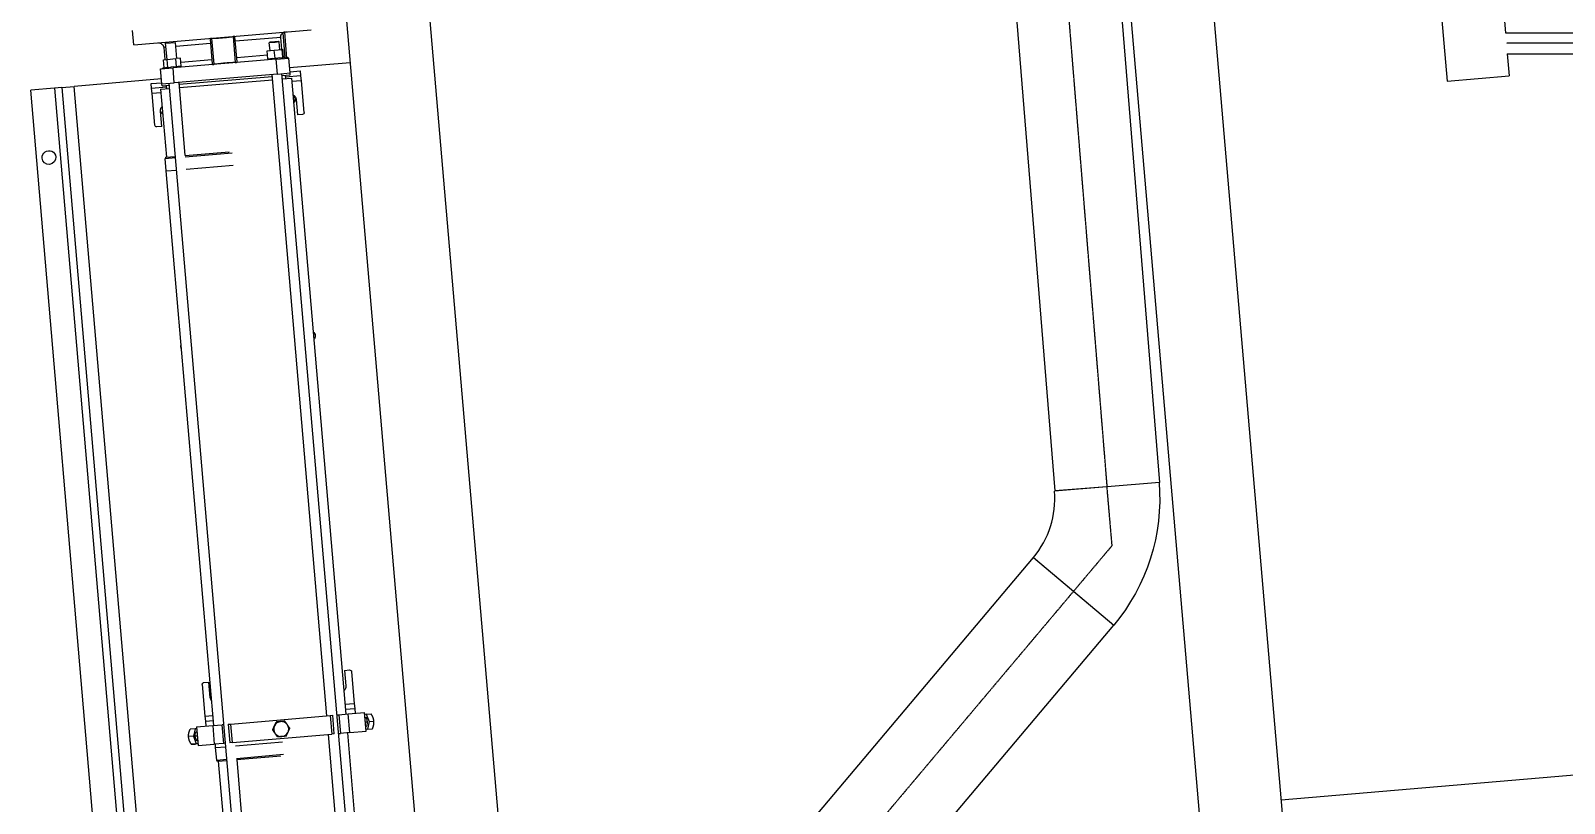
# Model space of a CAD drawing. Header units: millimetres. Extents: x 238021 to 250605, y -32596 to -9848.
# Drawn here: x 243246 to 245705, y -20288 to -19049 of the extents above; entities that cross this region are included whole.
import ezdxf

# ---------------------------------------------------------------- set-up
doc = ezdxf.new("R2010")
doc.units = ezdxf.units.MM
doc.header["$MEASUREMENT"] = 0
doc.linetypes.add('CENTER2', pattern=[1.125, 0.75, -0.125, 0.125, -0.125])
doc.layers.add('Plan-0', color=7, linetype='Continuous', true_color=0xe7f0ff)
doc.layers.add('Plan-PR-STEL-EQIP-PUMP_2_SEEPEX_BTVE70-24_100-18', color=7, linetype='Continuous', true_color=0x1111d0)
for name, color, linetype in [('Plan-150-SL-B4-241', 14, 'Continuous'), ('Plan-CENTER', 1, 'CENTER2'), ('Plan-MONO BEAM', 6, 'Continuous'), ('Plan-RE', 5, 'Continuous'), ('Plan-S-BEAM', 12, 'Continuous')]:
    doc.layers.add(name, color=color, linetype=linetype)

# ---------------------------------------------------------------- blocks, each defined once
blk = doc.blocks.new('*U241')
at = {"layer": 'Plan-S-BEAM', "color": 0, "linetype": 'ByBlock', "lineweight": -2}
for p, q in [((244962.9, -16920.7), (245306.2, -20926.6)), ((244830.4, -16932.1), (245173.7, -20938))]:
    blk.add_line(p, q, dxfattribs=at)
blk = doc.blocks.new('*U242')
at = {"layer": 'Plan-S-BEAM', "color": 0, "linetype": 'ByBlock', "lineweight": -2}
for p, q in [((243581.4, -17039), (243924.6, -21045)), ((243713.9, -17027.7), (244057.1, -21033.7))]:
    blk.add_line(p, q, dxfattribs=at)
blk = doc.blocks.new('*U330')
at = {"layer": 'Plan-150-SL-B4-241', "color": 0, "linetype": 'ByBlock', "lineweight": -2}
for p, q in [((244859.7, -18397.7), (244943.6, -18390.9)), ((244943.6, -18390.9), (245056.1, -19773.6)), ((244775.9, -18404.9), (244888.4, -19787.2)), ((245056.1, -19773.6), (244972.2, -19780.4)), ((244971.4, -19780.5), (244888.4, -19787.2)), ((244971.8, -19780.5), (244972.2, -19780.4))]:
    blk.add_line(p, q, dxfattribs=at)
at = {"layer": 'Plan-CENTER'}
blk.add_line((244972.2, -19780.4), (244859.7, -18397.7), dxfattribs=at)
blk = doc.blocks.new('*U332')
at = {"layer": 'Plan-0', "color": 0, "linetype": 'ByBlock', "lineweight": -2}
for p, q in [((245357.9, -18441.1), (245656.8, -18415.5)), ((245656.8, -18415.5), (245682.4, -18714.4)), ((245357.9, -18441.1), (245383.5, -18740)), ((245383.5, -18740), (245682.4, -18714.4)), ((245483.1, -18731.4), (245517.2, -19130)), ((245582.7, -18722.9), (245611, -19052.4)), ((245613.8, -19085.8), (245616.9, -19121.4)), ((245517.2, -19130), (245616.9, -19121.4))]:
    blk.add_line(p, q, dxfattribs=at)
blk = doc.blocks.new('*U336')
at = {"layer": 'Plan-PR-STEL-EQIP-PUMP_2_SEEPEX_BTVE70-24_100-18', "color": 0, "linetype": 'ByBlock', "lineweight": -2}
for p, q in [((243411, -19071.8), (243409.1, -19048.8)), ((243411, -19071.8), (243695.4, -19047.4)), ((243539.8, -19102.8), (243536.3, -19061.2)), ((243570.2, -19058.3), (243573.8, -19099.9)), ((243576.7, -19098.8), (243573.3, -19058.9)), ((243646.6, -19059.6), (243573.9, -19065.9)), ((243648.3, -19079.2), (243646.6, -19059.6)), ((243650.1, -19052.4), (243653.5, -19092.2)), ((243656.6, -19092.8), (243653, -19051.2)), ((243462.7, -19075.4), (243459.1, -19075.7)), ((243459.1, -19075.7), (243460.8, -19095.2)), ((243462.1, -19069.1), (243462.2, -19069.1)), ((243464.4, -19094.9), (243462.1, -19069.1)), ((243462.2, -19069.1), (243478.1, -19067.7)), ((243480.3, -19093.5), (243478.1, -19067.7)), ((243533.9, -19069.3), (243478.7, -19074)), ((243533.4, -19062.4), (243536.8, -19102.2)), ((243625, -19081.1), (243636.4, -19080.2)), ((243626.1, -19094.1), (243625, -19081.1)), ((243629.8, -19066.8), (243628.4, -19068.4)), ((243637.6, -19067.6), (243628.4, -19068.4)), ((243629.5, -19080.8), (243628.4, -19068.4)), ((243629.8, -19066.8), (243637.2, -19066.1)), ((243636.4, -19080.2), (243648.9, -19079.1)), ((243637.5, -19093.1), (243636.4, -19080.2)), ((243637.2, -19066.1), (243642.8, -19065.7)), ((243644.4, -19067), (243637.6, -19067.6)), ((243642.8, -19065.7), (243644.4, -19067)), ((243645.4, -19079.4), (243644.4, -19067)), ((243648.9, -19079.1), (243649.9, -19079)), ((243650, -19092.1), (243648.9, -19079.1)), ((243651, -19092), (243649.9, -19079)), ((243454, -19110.3), (243474, -19108.6)), ((243456.1, -19134.3), (243454, -19110.3)), ((243458.5, -19095.4), (243464.6, -19094.9)), ((243459.7, -19108.4), (243458.5, -19095.4)), ((243459.7, -19108.4), (243461.8, -19108.2)), ((243461.4, -19109.7), (243461.3, -19108.2)), ((243463.5, -19108), (243461.8, -19108.2)), ((243463.5, -19108), (243465.7, -19107.9)), ((243464.6, -19094.9), (243478.4, -19093.7)), ((243465.7, -19107.9), (243464.6, -19094.9)), ((243465.7, -19107.9), (243470.7, -19107.4)), ((243469.8, -19109), (243469.6, -19107.5)), ((243470.7, -19108.9), (243470.6, -19107.4)), ((243474.5, -19107.1), (243470.7, -19107.4)), ((243556.8, -19101.5), (243474, -19108.6)), ((243476, -19132.6), (243474, -19108.6)), ((243474.5, -19107.1), (243479.5, -19106.7)), ((243486.1, -19093), (243478.4, -19093.7)), ((243479.5, -19106.7), (243478.4, -19093.7)), ((243482.3, -19106.4), (243479.5, -19106.7)), ((243484.4, -19106.2), (243482.3, -19106.4)), ((243487.2, -19106), (243484.4, -19106.2)), ((243485.1, -19106.2), (243485.2, -19107.6)), ((243485.7, -19107.6), (243485.6, -19106.2)), ((243487.2, -19106), (243486.1, -19093)), ((243486.7, -19099.5), (243536.2, -19095.2)), ((243639.6, -19094.4), (243556.8, -19101.5)), ((243576.1, -19091.8), (243625.6, -19087.6)), ((243626.1, -19094.1), (243630.3, -19093.8)), ((243626.6, -19095.5), (243626.4, -19094.1)), ((243633.4, -19093.5), (243630.3, -19093.8)), ((243633.4, -19093.5), (243637.5, -19093.1)), ((243635.2, -19093.3), (243635.4, -19094.8)), ((243637.5, -19093.1), (243642.1, -19092.8)), ((243639.6, -19094.4), (243659.6, -19092.7)), ((243641.7, -19118.4), (243639.6, -19094.4)), ((243645.5, -19092.5), (243642.1, -19092.8)), ((243645.5, -19092.5), (243650, -19092.1)), ((243650, -19092.1), (243650.4, -19092)), ((243650.2, -19093.5), (243650.1, -19092.1)), ((243650.7, -19092), (243650.4, -19092)), ((243650.5, -19093.5), (243650.4, -19092)), ((243650.7, -19092), (243651, -19092)), ((243650.8, -19093.5), (243650.7, -19092)), ((243661.6, -19116.7), (243659.6, -19092.7)), ((243758, -19100.3), (243661, -19108.6)), ((243455.4, -19126.2), (243315.5, -19138.2)), ((243438.9, -19133.7), (243455.9, -19132.3)), ((243439.6, -19141.7), (243438.9, -19133.7)), ((243456.1, -19134.3), (243476, -19132.6)), ((243456.3, -19137.3), (243456.1, -19134.3)), ((243578.3, -20425.9), (243467.6, -19133.3)), ((243558.9, -19125.5), (243476, -19132.6)), ((243493.6, -19249.2), (243483.6, -19131.9)), ((243483.9, -19134.9), (243633, -19122.1)), ((243484.3, -19140.2), (243633.5, -19127.5)), ((243641.7, -19118.4), (243558.9, -19125.5)), ((243720.8, -20147.9), (243632.8, -19119.1)), ((243641.7, -19118.4), (243661.6, -19116.7)), ((243759.4, -20410.4), (243648.7, -19117.8)), ((243649, -19120.8), (243661.9, -19119.7)), ((243649.4, -19126.1), (243663.7, -19124.9)), ((243653.7, -19120.4), (243654.2, -19125.7)), ((243679.1, -19121.2), (243654, -19123.3)), ((243661.5, -19114.7), (243678.4, -19113.2)), ((243661.9, -19119.7), (243661.6, -19116.7)), ((243663.7, -19124.9), (243751, -20145.3)), ((243679.8, -19129.2), (243664.2, -19130.5)), ((243679.1, -19121.2), (243678.4, -19113.2)), ((243679.8, -19129.2), (243679.1, -19121.2)), ((243684.2, -19180.1), (243679.8, -19129.2)), ((243283.6, -19141), (243245.7, -19144.2)), ((243357, -20444.8), (243245.7, -19144.2)), ((243295.5, -19139.9), (243283.6, -19141)), ((243283.6, -19141), (243394.9, -20441.6)), ((243295.5, -19139.9), (243315.5, -19138.2)), ((243295.5, -19139.9), (243406.9, -20440.6)), ((243426.9, -20438.8), (243315.5, -19138.2)), ((243463.4, -19139.7), (243439.6, -19141.7)), ((243440.3, -19149.7), (243439.6, -19141.7)), ((243454.6, -19148.5), (243440.3, -19149.7)), ((243444.7, -19200.6), (243440.3, -19149.7)), ((243454.1, -19142.8), (243468.4, -19141.6)), ((243454.1, -19142.8), (243463.4, -19251.8)), ((243456.3, -19137.3), (243467.9, -19136.3)), ((243463.1, -19136.7), (243463.6, -19142)), ((243671.3, -19159.1), (243673.4, -19184)), ((243455.9, -19202.6), (243453.8, -19177.7)), ((243681.4, -19183.3), (243673.4, -19184)), ((243455.9, -19202.6), (243447.9, -19203.3)), ((243461.4, -19253.9), (243477.9, -19252.5)), ((243463.1, -19273.9), (243461.4, -19253.9)), ((243462.1, -19251.9), (243461.7, -19253.9)), ((243462.1, -19251.9), (243477.7, -19250.5)), ((243493.2, -19251.2), (243568.6, -19244.8)), ((243493.3, -19249.2), (243564.2, -19243.1)), ((243463.1, -19273.9), (243479.6, -19272.5)), ((243539.3, -20163.4), (243463.1, -19273.9)), ((243494.9, -19271.2), (243570.3, -19264.7)), ((243523.5, -20094.4), (243531.5, -20093.7)), ((243533.6, -20118.7), (243531.5, -20093.7)), ((243749.1, -20075.1), (243757, -20074.4)), ((243749.1, -20075.1), (243751.2, -20100.1)), ((243760.3, -20077.2), (243764.6, -20128.1)), ((243520.8, -20097.7), (243525.1, -20148.6)), ((243749.7, -20129.3), (243764.6, -20128.1)), ((243750.4, -20137.3), (243765.3, -20136)), ((243754.9, -20145), (243781, -20142.7)), ((243764.6, -20128.1), (243765.3, -20136)), ((243765.3, -20136), (243766, -20144)), ((243783.5, -20172.7), (243781, -20142.7)), ((243509.4, -20168.7), (243501.7, -20169.4)), ((243509.4, -20168.7), (243506.6, -20180.7)), ((243511.8, -20168.7), (243509.4, -20168.7)), ((243511.5, -20165.8), (243537.6, -20163.6)), ((243511.5, -20165.8), (243514.1, -20195.8)), ((243525.1, -20148.6), (243537.9, -20147.5)), ((243525.1, -20148.6), (243525.8, -20156.5)), ((243525.8, -20156.5), (243538.6, -20155.5)), ((243525.8, -20156.5), (243526.5, -20164.5)), ((243537.6, -20163.6), (243552.7, -20162.3)), ((243537.6, -20163.6), (243540.2, -20193.5)), ((243555.7, -20162), (243552.7, -20162.3)), ((243555.3, -20192.2), (243552.7, -20162.3)), ((243562.5, -20161.5), (243566.6, -20161.1)), ((243562.5, -20161.5), (243565.1, -20191.4)), ((243566.6, -20161.1), (243725.9, -20147.5)), ((243569.2, -20191), (243566.6, -20161.1)), ((243659.5, -20168.2), (243661.4, -20168.1)), ((243725.9, -20147.5), (243730, -20147.1)), ((243725.9, -20147.5), (243728.5, -20177.4)), ((243732.6, -20177), (243730, -20147.1)), ((243736.8, -20146.5), (243739.8, -20146.3)), ((243739.8, -20146.3), (243754.9, -20145)), ((243739.8, -20146.3), (243742.4, -20176.2)), ((243757.5, -20174.9), (243754.9, -20145)), ((243783.9, -20145.5), (243781.2, -20145.7)), ((243782.3, -20157.7), (243785.5, -20157.4)), ((243783.9, -20145.5), (243791.6, -20144.8)), ((243783.9, -20145.5), (243788.4, -20157.2)), ((243788.4, -20157.2), (243786, -20169.5)), ((243786, -20169.5), (243793.7, -20168.8)), ((243788.4, -20157.2), (243796.1, -20156.5)), ((243506.6, -20180.7), (243498.9, -20181.3)), ((243510.9, -20192.7), (243503.1, -20193.3)), ((243506.6, -20180.7), (243510.9, -20192.7)), ((243512.8, -20180.4), (243509.6, -20180.7)), ((243513.9, -20193.1), (243510.1, -20193.4)), ((243513.8, -20192.7), (243510.9, -20192.7)), ((243514.1, -20195.8), (243540.2, -20193.5)), ((243555.3, -20192.2), (243540.2, -20193.5)), ((243542.3, -20198.9), (243541.9, -20193.4)), ((243558.3, -20192), (243555.3, -20192.2)), ((243569.2, -20191), (243565.1, -20191.4)), ((243569.2, -20191), (243728.5, -20177.4)), ((243574.1, -20196.2), (243649.5, -20189.8)), ((243743.4, -20411.7), (243723.4, -20177.8)), ((243732.6, -20177), (243728.5, -20177.4)), ((243739.4, -20176.5), (243742.4, -20176.2)), ((243757.5, -20174.9), (243742.4, -20176.2)), ((243753.6, -20175.2), (243773.6, -20409.2)), ((243757.5, -20174.9), (243783.5, -20172.7)), ((243786, -20169.5), (243783.3, -20169.7)), ((243542.3, -20198.9), (243558.8, -20197.5)), ((243544, -20218.9), (243542.3, -20198.9)), ((243544, -20218.9), (243560.5, -20217.5)), ((243575.8, -20216.2), (243651.2, -20209.7)), ((243576.3, -20218.2), (243647.1, -20212.1)), ((243594.3, -20424.5), (243576.6, -20218.1)), ((243545.1, -20220.8), (243544.3, -20218.9)), ((243545.1, -20220.8), (243560.6, -20219.5)), ((243546.4, -20220.7), (243564.1, -20427.1))]:
    blk.add_line(p, q, dxfattribs=at)
for centre, radius, start, end in [((243656.7, -19058.8), 8.01, 94.8936, 116.918), ((243453.3, -19102.3), 8.01, 274.8936, 321.0226), ((243647.5, -20169.2), 12, 154.8936, 214.8936), ((243647.5, -20169.2), 12, 94.8936, 154.8936), ((243647.5, -20169.2), 12, 34.8936, 94.8936), ((243647.5, -20169.2), 12, 4.8936, 34.8936), ((243647.5, -20169.2), 12, 334.8936, 4.8936), ((243647.5, -20169.2), 12, 214.8936, 274.8936), ((243647.5, -20169.2), 12, 274.8936, 334.8936)]:
    blk.add_arc(centre, radius, start, end, dxfattribs=at)
at = {"layer": 'Plan-PR-STEL-EQIP-PUMP_2_SEEPEX_BTVE70-24_100-18', "color": 0, "linetype": 'ByBlock', "lineweight": -2, "extrusion": (0, -1.57528e-30, -1)}
for centre, start, end in [((-243451.1, -19076.4), 85.1064, 175.1064), ((-243661.6, -19158.9), 123.7885, 226.4242), ((-243694.1, -19538.6), 123.7885, 226.4242)]:
    blk.add_arc(centre, 8.01, start, end, dxfattribs=at)
at = {"layer": 'Plan-PR-STEL-EQIP-PUMP_2_SEEPEX_BTVE70-24_100-18', "color": 0, "linetype": 'ByBlock', "lineweight": -2, "extrusion": (0, 0, -1)}
for centre, radius, start, end in [((-243658.9, -19084.7), 8.01, 265.1064, 287.1307), ((-243462, -19175.9), 8.01, 303.7885, 13.1149), ((-243681.2, -19180.3), 3, 175.1064, 265.1064), ((-243447.7, -19200.3), 3, 265.1064, 355.1064), ((-243275, -19252.3), 11, 355.1064, 175.1064), ((-243275, -19252.3), 11, 175.1064, 355.1064), ((-243523.8, -20097.4), 3, 355.1064, 85.1064), ((-243757.3, -20077.4), 3, 85.1064, 175.1064), ((-243542.6, -20117.9), 9.01, 318.1834, 355.1064)]:
    blk.add_arc(centre, radius, start, end, dxfattribs=at)
at = {"layer": 'Plan-PR-STEL-EQIP-PUMP_2_SEEPEX_BTVE70-24_100-18', "color": 0, "linetype": 'ByBlock', "lineweight": -2, "extrusion": (0, 1.40025e-30, -1)}
blk.add_arc((-243662.3, -19159.8), 9.01, 113.774, 175.1064, dxfattribs=at)
at = {"layer": 'Plan-PR-STEL-EQIP-PUMP_2_SEEPEX_BTVE70-24_100-18', "color": 0, "linetype": 'ByBlock', "lineweight": -2, "extrusion": (-1.40025e-30, -1.65135e-58, -1)}
for centre, start, end in [((-243462.7, -19176.9), 355.1064, 45.9541), ((-243742.2, -20100.8), 175.1064, 231.3574)]:
    blk.add_arc(centre, 9.01, start, end, dxfattribs=at)
at = {"layer": 'Plan-PR-STEL-EQIP-PUMP_2_SEEPEX_BTVE70-24_100-18', "color": 0, "linetype": 'ByBlock', "lineweight": -2, "extrusion": (0, 1.57528e-30, -1)}
blk.add_arc((-243494.5, -19555.6), 8.01, 329.1824, 21.0303, dxfattribs=at)
at = {"layer": 'Plan-PR-STEL-EQIP-PUMP_2_SEEPEX_BTVE70-24_100-18', "color": 0, "linetype": 'ByBlock', "lineweight": -2, "extrusion": (0, 0, -1)}
for start_param, end_param in [(0.192706, 1.570796), (1.570796, 2.948887)]:
    blk.add_ellipse((243781.5, -20157.8), major_axis=(-0.68, 7.98), ratio=0.5, start_param=start_param, end_param=end_param, dxfattribs=at)
at = {"layer": 'Plan-PR-STEL-EQIP-PUMP_2_SEEPEX_BTVE70-24_100-18', "color": 0, "linetype": 'ByBlock', "lineweight": -2, "extrusion": (2.20893e-16, 1.89125e-17, -1)}
blk.add_ellipse((243513.6, -20180.7), major_axis=(0.68, -7.98), ratio=0.5, start_param=1.61796, end_param=2.948887, dxfattribs=at)
at = {"layer": 'Plan-PR-STEL-EQIP-PUMP_2_SEEPEX_BTVE70-24_100-18', "color": 0, "linetype": 'ByBlock', "lineweight": -2, "extrusion": (-2.20893e-16, -1.89125e-17, -1)}
blk.add_ellipse((243513.6, -20180.7), major_axis=(0.68, -7.98), ratio=0.5, start_param=0.192706, end_param=1.61796, dxfattribs=at)
at = {"layer": 'Plan-PR-STEL-EQIP-PUMP_2_SEEPEX_BTVE70-24_100-18', "color": 0, "linetype": 'ByBlock', "lineweight": -2}
for points, knots in [([(243536.3, -19061.2), (243536.2, -19061.2), (243536.1, -19061.2), (243536, -19061.2), (243535.9, -19061.2), (243535.8, -19061.2), (243535.8, -19061.2), (243535.8, -19061.2), (243535.8, -19061.2), (243535.8, -19061.2), (243535.7, -19061.2), (243535.7, -19061.2), (243535.6, -19061.3), (243535.6, -19061.3), (243535.4, -19061.3), (243535.3, -19061.3), (243535, -19061.3), (243534.9, -19061.3), (243534.5, -19061.4), (243534.3, -19061.5), (243533.9, -19061.6), (243533.7, -19061.7), (243533.5, -19061.9), (243533.4, -19062), (243533.4, -19062.2), (243533.3, -19062.3), (243533.4, -19062.4)], [2.3526096, 2.3526096, 2.3526096, 2.3526096, 2.3774592, 2.3774592, 2.3927879, 2.3927879, 2.4020512, 2.4020512, 2.4041471, 2.4041471, 2.4041471, 2.4142906, 2.4142906, 2.4288942, 2.4288942, 2.4655857, 2.4655857, 2.5168891, 2.5168891, 2.6046229, 2.6046229, 2.7034206, 2.7034206, 2.8125368, 2.8125368, 2.8525067, 2.8525067, 2.8525067, 2.8525067]), ([(243536.3, -19061.2), (243538.9, -19061.1), (243541.8, -19060.9), (243547.6, -19060.6), (243550.6, -19060.4), (243556, -19060), (243558.9, -19059.6), (243564.7, -19059), (243567.6, -19058.6), (243570.2, -19058.3)], [-11.220766, -11.220766, -11.220766, -11.220766, -10.435167, -10.435167, -9.627585, -9.627585, -8.820003, -8.820003, -8.034403, -8.034403, -8.034403, -8.034403]), ([(243573.3, -19058.9), (243573.3, -19058.9), (243573.3, -19058.8), (243573.2, -19058.6), (243573.1, -19058.5), (243572.7, -19058.3), (243572.5, -19058.3), (243572, -19058.2), (243571.7, -19058.2), (243571.2, -19058.2), (243571.1, -19058.2), (243570.9, -19058.2), (243570.9, -19058.2), (243570.8, -19058.2), (243570.8, -19058.2), (243570.7, -19058.2), (243570.7, -19058.2), (243570.7, -19058.2), (243570.7, -19058.3), (243570.6, -19058.3), (243570.6, -19058.3), (243570.5, -19058.3), (243570.4, -19058.3), (243570.3, -19058.3), (243570.2, -19058.3)], [1.9802594, 1.9802594, 1.9802594, 1.9802594, 2.014972, 2.014972, 2.1292482, 2.1292482, 2.2340516, 2.2340516, 2.3387105, 2.3387105, 2.3774592, 2.3774592, 2.3927879, 2.3927879, 2.4020512, 2.4020512, 2.4041471, 2.4041471, 2.4041471, 2.4142906, 2.4142906, 2.4288942, 2.4288942, 2.4567899, 2.4567899, 2.4567899, 2.4567899]), ([(243646.6, -19059.6), (243646.5, -19059.2), (243646.5, -19058.6), (243646.7, -19057.6), (243646.8, -19057), (243647.1, -19056.1), (243647.3, -19055.6), (243647.8, -19054.6), (243648.1, -19054.2), (243648.8, -19053.4), (243649.2, -19053.1), (243649.8, -19052.6), (243649.9, -19052.5), (243650.1, -19052.4)], [-2.3926953, -2.3926953, -2.3926953, -2.3926953, -2.2456188, -2.2456188, -2.0985423, -2.0985423, -1.9497541, -1.9497541, -1.8009658, -1.8009658, -1.6502716, -1.6502716, -1.5946198, -1.5946198, -1.5946198, -1.5946198]), ([(243653, -19051.2), (243653, -19051.2), (243653, -19051.2), (243653, -19051.2), (243653, -19051.2), (243653, -19051.2), (243653, -19051.2), (243653, -19051.2), (243653, -19051.2), (243653, -19051.2), (243653, -19051.2), (243653, -19051.2), (243653, -19051.2), (243652.9, -19051.2), (243652.9, -19051.2), (243652.9, -19051.2), (243652.8, -19051.2), (243652.7, -19051.3), (243652.5, -19051.3), (243652.3, -19051.4), (243651.8, -19051.5), (243651.6, -19051.6), (243651, -19051.8), (243650.7, -19052), (243650.3, -19052.2), (243650.2, -19052.3), (243650.1, -19052.4)], [2.3526096, 2.3526096, 2.3526096, 2.3526096, 2.3774592, 2.3774592, 2.3927879, 2.3927879, 2.4020512, 2.4020512, 2.4041471, 2.4041471, 2.4041471, 2.4142906, 2.4142906, 2.4288942, 2.4288942, 2.4655857, 2.4655857, 2.5168891, 2.5168891, 2.6046229, 2.6046229, 2.7034206, 2.7034206, 2.8125368, 2.8125368, 2.8525067, 2.8525067, 2.8525067, 2.8525067]), ([(243536.8, -19102.2), (243536.8, -19102.2), (243536.8, -19102.3), (243536.8, -19102.5), (243537, -19102.6), (243537.3, -19102.8), (243537.5, -19102.9), (243538.1, -19102.9), (243538.4, -19102.9), (243538.8, -19102.9), (243538.9, -19102.9), (243539.1, -19102.9), (243539.2, -19102.9), (243539.2, -19102.9), (243539.3, -19102.9), (243539.3, -19102.9), (243539.3, -19102.9), (243539.3, -19102.9), (243539.4, -19102.9), (243539.4, -19102.9), (243539.5, -19102.9), (243539.5, -19102.8), (243539.7, -19102.8), (243539.7, -19102.8), (243539.8, -19102.8)], [1.9802594, 1.9802594, 1.9802594, 1.9802594, 2.014972, 2.014972, 2.1292481, 2.1292481, 2.2340516, 2.2340516, 2.3387105, 2.3387105, 2.3774592, 2.3774592, 2.3927879, 2.3927879, 2.4020512, 2.4020512, 2.4041471, 2.4041471, 2.4041471, 2.4142906, 2.4142906, 2.4288942, 2.4288942, 2.4567899, 2.4567899, 2.4567899, 2.4567899]), ([(243573.8, -19099.9), (243571.1, -19100), (243568.2, -19100.2), (243562.4, -19100.5), (243559.4, -19100.7), (243554.1, -19101.2), (243551.1, -19101.5), (243545.3, -19102.1), (243542.5, -19102.5), (243539.8, -19102.8)], [-11.220766, -11.220766, -11.220766, -11.220766, -10.435167, -10.435167, -9.627585, -9.627585, -8.820003, -8.820003, -8.034403, -8.034403, -8.034403, -8.034403]), ([(243573.8, -19099.9), (243573.8, -19099.9), (243573.9, -19099.9), (243574.1, -19099.9), (243574.1, -19099.9), (243574.2, -19099.9), (243574.2, -19099.9), (243574.3, -19099.9), (243574.3, -19099.9), (243574.3, -19099.9), (243574.3, -19099.9), (243574.3, -19099.9), (243574.4, -19099.9), (243574.5, -19099.9), (243574.6, -19099.8), (243574.7, -19099.8), (243575, -19099.8), (243575.2, -19099.8), (243575.5, -19099.7), (243575.8, -19099.6), (243576.2, -19099.5), (243576.3, -19099.4), (243576.6, -19099.2), (243576.7, -19099.1), (243576.7, -19098.9), (243576.7, -19098.8), (243576.7, -19098.8)], [2.3526096, 2.3526096, 2.3526096, 2.3526096, 2.3774592, 2.3774592, 2.3927879, 2.3927879, 2.4020512, 2.4020512, 2.4041471, 2.4041471, 2.4041471, 2.4142906, 2.4142906, 2.4288942, 2.4288942, 2.4655857, 2.4655857, 2.5168891, 2.5168891, 2.6046229, 2.6046229, 2.7034206, 2.7034206, 2.8125368, 2.8125368, 2.8525067, 2.8525067, 2.8525067, 2.8525067]), ([(243653.5, -19092.2), (243653.3, -19092.1), (243653.2, -19092), (243652.5, -19091.6), (243652, -19091.3), (243651.4, -19090.8), (243651.1, -19090.5), (243650.9, -19090.3)], [-3.1907707, -3.1907707, -3.1907707, -3.1907707, -3.1351189, -3.1351189, -2.9844247, -2.9844247, -2.8813391, -2.8813391, -2.8813391, -2.8813391]), ([(243653.5, -19092.2), (243653.6, -19092.2), (243653.7, -19092.3), (243654.2, -19092.5), (243654.6, -19092.6), (243655.2, -19092.7), (243655.5, -19092.8), (243656, -19092.8), (243656.2, -19092.8), (243656.4, -19092.8), (243656.5, -19092.8), (243656.5, -19092.8), (243656.5, -19092.8), (243656.5, -19092.8), (243656.5, -19092.8), (243656.5, -19092.8), (243656.5, -19092.8), (243656.5, -19092.8), (243656.5, -19092.8), (243656.6, -19092.8), (243656.6, -19092.8), (243656.6, -19092.8), (243656.6, -19092.8), (243656.6, -19092.8), (243656.6, -19092.8)], [1.9802594, 1.9802594, 1.9802594, 1.9802594, 2.014972, 2.014972, 2.1292481, 2.1292481, 2.2340516, 2.2340516, 2.3387105, 2.3387105, 2.3774592, 2.3774592, 2.3927879, 2.3927879, 2.4020512, 2.4020512, 2.4041471, 2.4041471, 2.4041471, 2.4142906, 2.4142906, 2.4288942, 2.4288942, 2.4567899, 2.4567899, 2.4567899, 2.4567899])]:
    blk.add_open_spline(points, degree=3, knots=knots, dxfattribs=at)
for points, weights in [([(243633.7, -20170.4), (243635.3, -20167.1), (243636.7, -20164.1)], [1.66506350946, 1.79385662014, 1.79385662014]), ([(243636.7, -20164.1), (243638, -20161.2), (243639.6, -20157.9)], [1.79385662014, 1.79385662014, 1.66506350946]), ([(243646.5, -20157.3), (243643.3, -20157.5), (243639.6, -20157.9)], [1.79385662014, 1.79385662014, 1.66506350946]), ([(243653.4, -20156.7), (243649.7, -20157), (243646.5, -20157.3)], [1.66506350946, 1.79385662014, 1.79385662014]), ([(243657.4, -20162.4), (243655.6, -20159.7), (243653.4, -20156.7)], [1.79385662014, 1.79385662014, 1.66506350946]), ([(243661.4, -20168.1), (243659.2, -20165), (243657.4, -20162.4)], [1.66506350946, 1.79385662014, 1.79385662014]), ([(243658.4, -20174.3), (243659.8, -20171.4), (243661.4, -20168.1)], [1.79385662014, 1.79385662014, 1.66506350946]), ([(243794.8, -20150.6), (243793.8, -20147.9), (243791.6, -20144.8)], [1.79385662014, 1.79385662014, 1.66506350946]), ([(243793.7, -20168.8), (243795.3, -20165.4), (243795.8, -20162.6)], [1.66506350946, 1.79385662014, 1.79385662014]), ([(243796.1, -20156.5), (243795.8, -20153.3), (243794.8, -20150.6)], [1.66506350946, 1.79385662014, 1.79385662014]), ([(243795.8, -20162.6), (243796.4, -20159.7), (243796.1, -20156.5)], [1.79385662014, 1.79385662014, 1.66506350946]), ([(243498.9, -20181.3), (243498.7, -20178.2), (243499.4, -20175.4)], [1.66506350946, 1.79385662014, 1.79385662014]), ([(243500.1, -20187.4), (243499.1, -20184.6), (243498.9, -20181.3)], [1.79385662014, 1.79385662014, 1.66506350946]), ([(243499.4, -20175.4), (243500, -20172.6), (243501.7, -20169.4)], [1.79385662014, 1.79385662014, 1.66506350946]), ([(243503.1, -20193.3), (243501.1, -20190.2), (243500.1, -20187.4)], [1.66506350946, 1.79385662014, 1.79385662014]), ([(243503.1, -20193.3), (243504.1, -20193.4), (243505.7, -20193.4)], [1.66506350946, 1.79385662014, 1.79385662014]), ([(243505.7, -20193.4), (243507.3, -20193.5), (243510.1, -20193.4)], [1.79385662014, 1.79385662014, 1.66506350946]), ([(243637.7, -20176.1), (243635.8, -20173.5), (243633.7, -20170.4)], [1.79385662014, 1.79385662014, 1.66506350946]), ([(243641.7, -20181.8), (243639.5, -20178.8), (243637.7, -20176.1)], [1.66506350946, 1.79385662014, 1.79385662014]), ([(243648.6, -20181.2), (243645.4, -20181.5), (243641.7, -20181.8)], [1.79385662014, 1.79385662014, 1.66506350946]), ([(243655.5, -20180.6), (243651.8, -20180.9), (243648.6, -20181.2)], [1.66506350946, 1.79385662014, 1.79385662014]), ([(243655.5, -20180.6), (243657.1, -20177.3), (243658.4, -20174.3)], [1.66506350946, 1.79385662014, 1.79385662014])]:
    blk.add_rational_spline(points, weights, degree=2, dxfattribs=at)
blk = doc.blocks.new('*U337')
at = {"layer": 'Plan-CENTER'}
for p, q in [((245735.1, -19069.1), (245612.4, -19069.1)), ((246179.1, -19069.1), (245904, -19069.1)), ((246259.8, -19069.1), (246245.1, -19069.1))]:
    blk.add_line(p, q, dxfattribs=at)
at = {"layer": 'Plan-RE', "color": 0, "linetype": 'ByBlock', "lineweight": -2}
for p, q in [((245611, -19052.4), (245733.7, -19052.4)), ((245902.6, -19052.4), (246177.7, -19052.4)), ((246243.6, -19052.4), (246258.4, -19052.4)), ((245613.8, -19085.8), (245736.6, -19085.8)), ((245905.5, -19085.8), (246180.6, -19085.8)), ((246246.5, -19085.8), (246261.2, -19085.8))]:
    blk.add_line(p, q, dxfattribs=at)
blk = doc.blocks.new('*U349')
at = {"layer": 'Plan-150-SL-B4-241', "color": 0, "linetype": 'ByBlock', "lineweight": -2}
for p, q in [((244971.8, -19780.5), (244887.6, -19787.7)), ((244853.9, -19894), (244982.6, -20002.4))]:
    blk.add_line(p, q, dxfattribs=at)
at = {"layer": 'Plan-150-SL-B4-241', "color": 0, "linetype": 'ByBlock', "lineweight": -2, "extrusion": (0, 0, -1)}
blk.add_arc((-244742.3, -19800.1), 314.1, 175.171, 220.1064, dxfattribs=at)
at = {"layer": 'Plan-150-SL-B4-241', "color": 0, "linetype": 'ByBlock', "lineweight": -2}
blk.add_arc((244742.3, -19800.1), 145.8, 319.8936, 4.8936, dxfattribs=at)
at = {"layer": 'Plan-CENTER'}
for p in [(244971.4, -19780.5), (244918.2, -19948.2)]:
    blk.add_line(p, (244979.6, -19875.4), dxfattribs=at)
blk = doc.blocks.new('*U350')
at = {"layer": 'Plan-150-SL-B4-241', "color": 0, "linetype": 'ByBlock', "lineweight": -2}
for p, q in [((244470.2, -20349.5), (244853.9, -19894)), ((244853.9, -19894), (244918.2, -19948.2)), ((244918.2, -19948.2), (244982.6, -20002.4)), ((244707.3, -20329.2), (244982.6, -20002.4)), ((244242.8, -20880.8), (244585.3, -20474.2)), ((244042.1, -20857.9), (244348.1, -20494.5)), ((244070.9, -20895.5), (244043.3, -20872.2))]:
    blk.add_line(p, q, dxfattribs=at)
at = {"layer": 'Plan-CENTER'}
for p, q in [((244918.2, -19948.2), (244588.8, -20339.4)), ((244466.7, -20484.3), (244124.2, -20890.9))]:
    blk.add_line(p, q, dxfattribs=at)
blk = doc.blocks.new('*U352')
at = {"layer": 'Plan-MONO BEAM', "color": 0, "linetype": 'ByBlock', "lineweight": -2}
blk.add_line((245251, -20282.7), (246189.2, -20202.3), dxfattribs=at)

msp = doc.modelspace()

# ---------------------------------------------------------------- block references
at = {"layer": 'Plan-0'}
msp.add_blockref('*U332', (0, 0), dxfattribs=at)
at = {"layer": 'Plan-150-SL-B4-241'}
for name in ['*U330', '*U349', '*U350']:
    msp.add_blockref(name, (0, 0), dxfattribs=at)
at = {"layer": 'Plan-MONO BEAM'}
msp.add_blockref('*U352', (0, 0), dxfattribs=at)
at = {"layer": 'Plan-PR-STEL-EQIP-PUMP_2_SEEPEX_BTVE70-24_100-18'}
msp.add_blockref('*U336', (0, 0), dxfattribs=at)
at = {"layer": 'Plan-RE'}
msp.add_blockref('*U337', (0, 0), dxfattribs=at)
at = {"layer": 'Plan-S-BEAM'}
for name in ['*U241', '*U242']:
    msp.add_blockref(name, (0, 0), dxfattribs=at)

doc.saveas('drawing.dxf')
